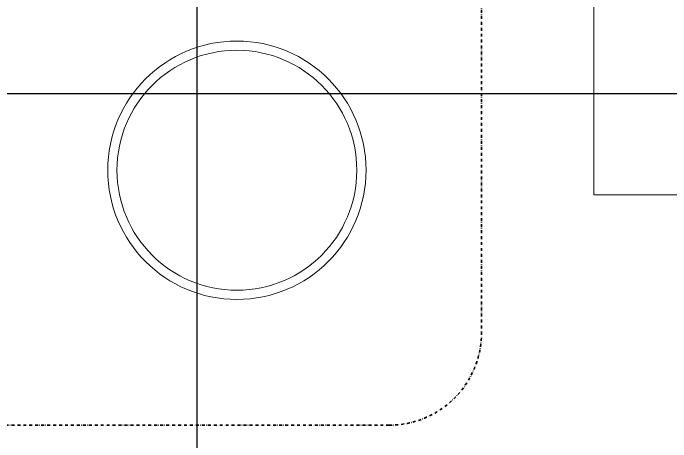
# Model space of a CAD drawing. Extents: x -12260 to 184725, y -29287 to 19916.
# Drawn here: x 38977 to 39690, y -4678 to -4213 of the extents above; entities that cross this region are included whole.
import ezdxf

# ---------------------------------------------------------------- set-up
doc = ezdxf.new("R2010")
doc.units = 0
doc.header["$LTSCALE"] = 0.25
doc.linetypes.add('DASHDOT', pattern=[25.4, 12.7, -6.35, 0, -6.35])
doc.layers.add('01-First Floor-FUR$0$FALSE CEILING', color=251, linetype='Continuous')
doc.layers.add('01-First Floor-FUR$0$LOADING', color=253, linetype='Continuous', lineweight=5)
doc.layers.add('E-LITE-CLNG-CNDT', color=6, linetype='DASHDOT', lineweight=35)

# ---------------------------------------------------------------- blocks, each defined once
blk = doc.blocks.new('01-First Floor-FUR$0$GF21043-P')
at = {"color": 0}
for p, q in [((-0.8, 0.75), (-0.8, 0)), ((-0.8, 0), (0.8, 0))]:
    blk.add_line(p, q, dxfattribs=at)
blk = doc.blocks.new('01-First Floor-FUR$0$WM00001-P')
at = {"layer": '01-First Floor-FUR$0$LOADING'}
for radius in [0.14, 0.13]:
    blk.add_circle((0, 0), radius, dxfattribs=at)
blk = doc.blocks.new('01-First Floor-FUR')
at = {"layer": '01-First Floor-FUR$0$FALSE CEILING', "linetype": 'Continuous'}
for p, q in [((39176, -6100), (39176, -2810)), ((38576, -4300), (42776, -4300))]:
    blk.add_line(p, q, dxfattribs=at)
at = {"layer": '01-First Floor-FUR$0$LOADING', "extrusion": (1.19929e-18, 8.17187e-07, 1), "xscale": -1000.000000000003, "yscale": 1000.000000000003, "zscale": 1000.000000000003, "rotation": 270}
blk.add_blockref('01-First Floor-FUR$0$GF21043-P', (39606, -3610, -0.11), dxfattribs=at)
at = {"layer": '01-First Floor-FUR$0$LOADING', "extrusion": (-7.77426e-06, 8.17011e-07, 1), "xscale": 1000.000000000003, "yscale": 1000.000000000003, "zscale": 1000.000000000003, "rotation": 192.0014107645304}
blk.add_blockref('01-First Floor-FUR$0$WM00001-P', (39219.24, -4383.29, -0.41), dxfattribs=at)

msp = doc.modelspace()

# ---------------------------------------------------------------- linework, layer by layer
at = {"layer": 'E-LITE-CLNG-CNDT', "color": 1}
msp.add_lwpolyline([(39484.4, -3700), (39484.4, -4559.46, -0.414214), (39384.4, -4659.46), (24136.9, -4659.46, -0.414214), (24036.9, -4559.46), (24036.9, -4435.38, 0.28043), (23982.82, -4346.55), (23936.94, -4322.83)], format="xyb", dxfattribs=at)

# ---------------------------------------------------------------- block references
at = {"layer": 'E-LITE-CLNG-CNDT'}
msp.add_blockref('01-First Floor-FUR', (0, 0), dxfattribs=at)

doc.saveas('drawing.dxf')
